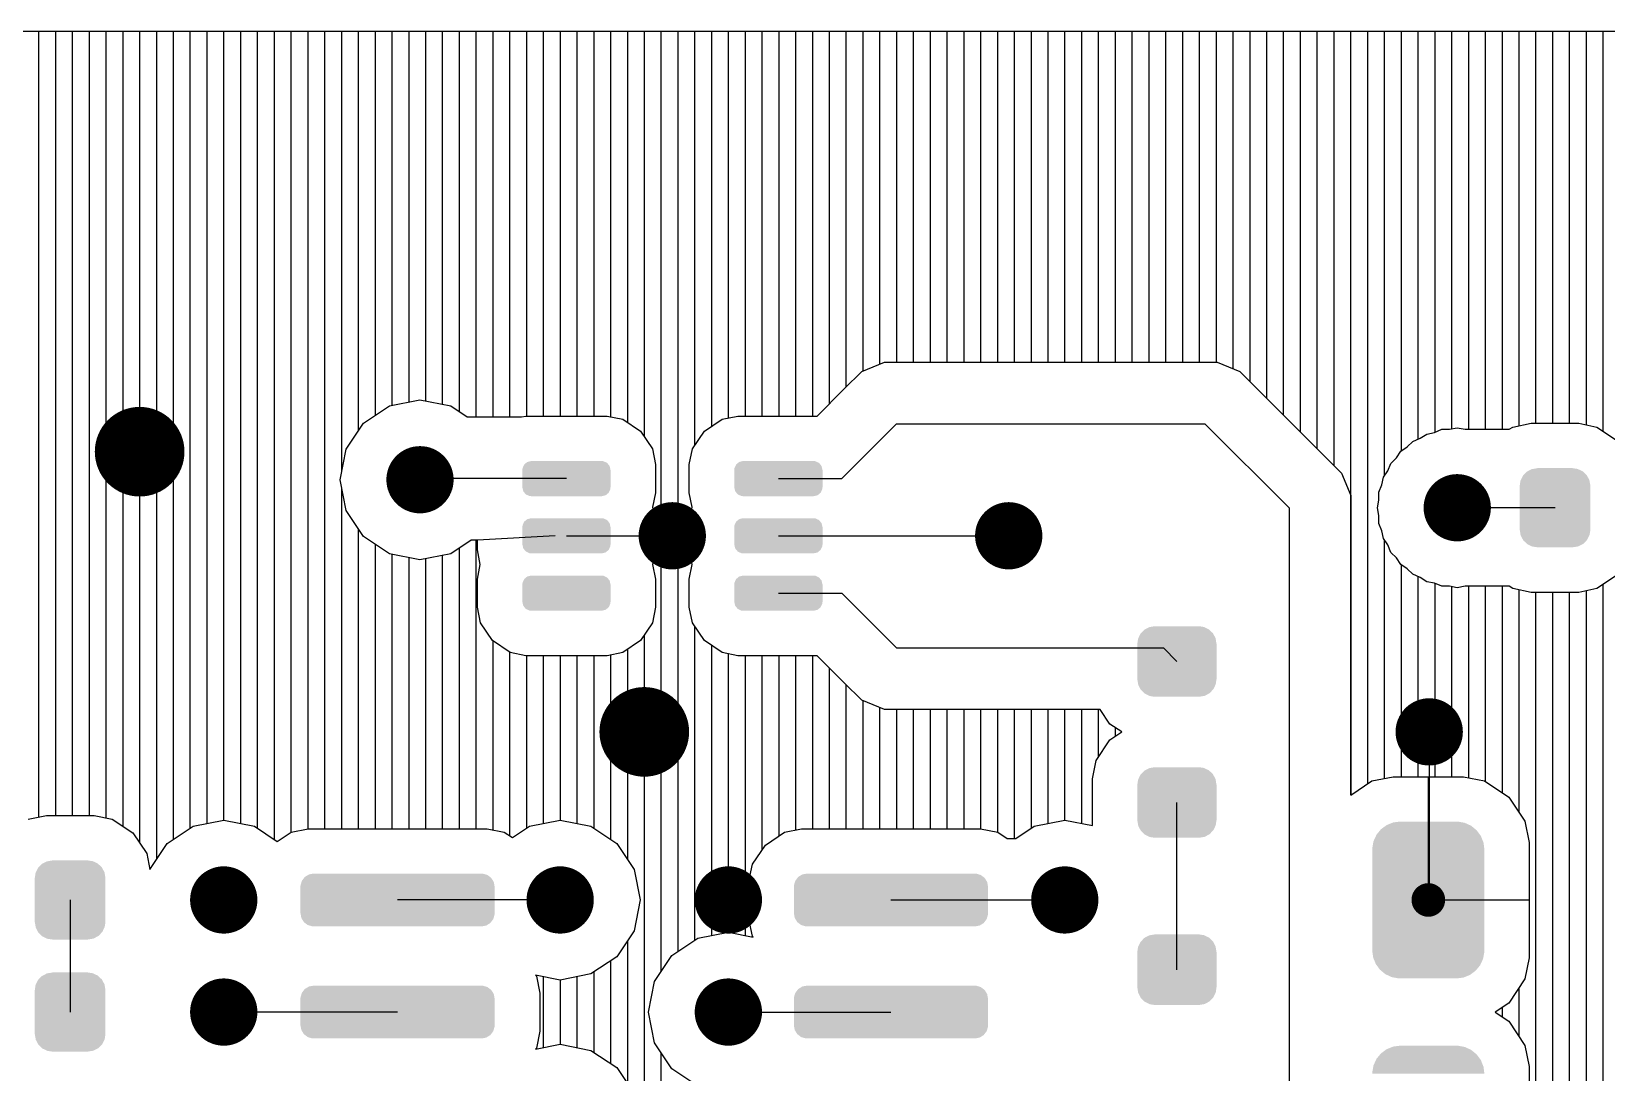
# Model space of a CAD drawing. Extents: x 295 to 953, y 10 to 290.
# Drawn here: x 649.19 to 678.62, y 204.07 to 223.54 of the extents above; entities that cross this region are included whole.
import ezdxf

# ---------------------------------------------------------------- set-up
doc = ezdxf.new("R2010")
doc.units = 0
doc.header["$LTSCALE"] = 5
doc.header["$MEASUREMENT"] = 0
doc.layers.get('0').update_dxf_attribs({"linetype": 'CONTINUOUS', "lineweight": 25})
doc.layers.add('DV-INT-A3_TOP', color=10, linetype='CONTINUOUS')

msp = doc.modelspace()

# ---------------------------------------------------------------- linework, layer by layer
for points, const_width in [([(650.792, 215.68, 1), (651.63, 215.68, 1)], 0.838), ([(656.136, 215.156, 1), (656.764, 215.156, 1)], 0.629), ([(675.519, 214.632, 1), (676.148, 214.632, 1)], 0.629), ([(660.85, 214.108, 1), (661.479, 214.108, 1)], 0.629), ([(667.137, 214.108, 1), (667.766, 214.108, 1)], 0.629), ([(660.222, 210.441, 1), (661.06, 210.441, 1)], 0.838), ([(674.995, 210.441, 1), (675.624, 210.441, 1)], 0.629), ([(652.468, 207.298, 1), (653.097, 207.298, 1)], 0.629), ([(658.755, 207.298, 1), (659.384, 207.298, 1)], 0.629), ([(661.898, 207.298, 1), (662.527, 207.298, 1)], 0.629), ([(668.185, 207.298, 1), (668.813, 207.298, 1)], 0.629), ([(675.136, 207.298, 1), (675.45, 207.298, 1)], 0.314), ([(652.468, 205.202, 1), (653.097, 205.202, 1)], 0.629), ([(661.898, 205.202, 1), (662.527, 205.202, 1)], 0.629)]:
    msp.add_lwpolyline(points, format="xyb", close=True, dxfattribs=dict(const_width=const_width))
for points in [[(658.398, 215.441), (658.433, 215.47), (659.97, 215.441), (659.947, 215.47)], [(658.433, 215.47), (658.455, 215.488), (659.947, 215.47), (659.909, 215.488)], [(658.455, 215.488), (658.511, 215.502), (659.909, 215.488), (659.88, 215.502)], [(658.511, 215.502), (658.527, 215.506), (659.88, 215.502), (659.847, 215.506)], [(662.358, 215.441), (662.393, 215.47), (663.931, 215.441), (663.908, 215.47)], [(662.393, 215.47), (662.415, 215.488), (663.908, 215.47), (663.869, 215.488)], [(662.415, 215.488), (662.471, 215.502), (663.869, 215.488), (663.841, 215.502)], [(662.471, 215.502), (662.487, 215.506), (663.841, 215.502), (663.807, 215.506)], [(658.361, 215.013), (658.361, 215.34), (660.012, 215.013), (660.012, 215.34)], [(658.363, 215.34), (658.367, 215.374), (660.01, 215.34), (660.002, 215.374)], [(658.367, 215.374), (658.384, 215.412), (660.002, 215.374), (659.994, 215.412)], [(658.384, 215.412), (658.398, 215.441), (659.994, 215.412), (659.97, 215.441)], [(662.322, 215.013), (662.322, 215.34), (663.973, 215.013), (663.973, 215.34)], [(662.324, 215.34), (662.327, 215.374), (663.971, 215.34), (663.963, 215.374)], [(662.327, 215.374), (662.345, 215.412), (663.963, 215.374), (663.954, 215.412)], [(662.345, 215.412), (662.358, 215.441), (663.954, 215.412), (663.931, 215.441)], [(677.02, 215.148), (677.06, 215.231), (678.303, 215.148), (678.259, 215.231)], [(677.06, 215.231), (677.069, 215.24), (678.259, 215.231), (678.254, 215.24)], [(677.069, 215.24), (677.133, 215.306), (678.254, 215.24), (678.186, 215.306)], [(677.133, 215.306), (677.146, 215.313), (678.186, 215.306), (678.178, 215.313)], [(677.146, 215.313), (677.226, 215.354), (678.178, 215.313), (678.091, 215.354)], [(677.226, 215.354), (677.248, 215.358), (678.091, 215.354), (678.084, 215.358)], [(677.248, 215.358), (677.33, 215.371), (678.084, 215.358), (677.992, 215.371)], [(677.33, 215.371), (677.33, 215.374), (677.992, 215.371), (677.992, 215.374)], [(658.371, 214.979), (658.363, 215.013), (660.007, 214.979), (660.01, 215.013)], [(658.38, 214.941), (658.371, 214.979), (659.989, 214.941), (660.007, 214.979)], [(658.403, 214.912), (658.38, 214.941), (659.976, 214.912), (659.989, 214.941)], [(658.426, 214.883), (658.403, 214.912), (659.941, 214.883), (659.976, 214.912)], [(658.464, 214.865), (658.426, 214.883), (659.919, 214.865), (659.941, 214.883)], [(658.493, 214.852), (658.464, 214.865), (659.863, 214.852), (659.919, 214.865)], [(662.331, 214.979), (662.324, 215.013), (663.967, 214.979), (663.971, 215.013)], [(662.34, 214.941), (662.331, 214.979), (663.95, 214.941), (663.967, 214.979)], [(662.363, 214.912), (662.34, 214.941), (663.936, 214.912), (663.95, 214.941)], [(662.387, 214.883), (662.363, 214.912), (663.901, 214.883), (663.936, 214.912)], [(662.425, 214.865), (662.387, 214.883), (663.879, 214.865), (663.901, 214.883)], [(662.453, 214.852), (662.425, 214.865), (663.823, 214.852), (663.879, 214.865)], [(677.001, 215.045), (677.014, 215.137), (678.321, 215.045), (678.305, 215.137)], [(677.001, 215.043), (677.001, 215.045), (678.321, 215.043), (678.321, 215.045)], [(677.001, 214.221), (677.001, 215.043), (678.321, 214.221), (678.321, 215.043)], [(677.014, 215.137), (677.02, 215.148), (678.305, 215.137), (678.303, 215.148)], [(658.527, 214.848), (658.493, 214.852), (659.847, 214.848), (659.863, 214.852)], [(662.487, 214.848), (662.453, 214.852), (663.807, 214.848), (663.823, 214.852)], [(658.361, 213.944), (658.361, 214.271), (660.012, 213.944), (660.012, 214.271)], [(658.363, 214.271), (658.367, 214.305), (660.01, 214.271), (660.002, 214.305)], [(658.367, 214.305), (658.384, 214.344), (660.002, 214.305), (659.994, 214.344)], [(658.384, 214.344), (658.398, 214.372), (659.994, 214.344), (659.97, 214.372)], [(658.398, 214.372), (658.433, 214.401), (659.97, 214.372), (659.947, 214.401)], [(658.433, 214.401), (658.455, 214.419), (659.947, 214.401), (659.909, 214.419)], [(658.455, 214.419), (658.511, 214.433), (659.909, 214.419), (659.88, 214.433)], [(658.511, 214.433), (658.527, 214.437), (659.88, 214.433), (659.847, 214.437)], [(662.322, 213.944), (662.322, 214.271), (663.973, 213.944), (663.973, 214.271)], [(662.324, 214.271), (662.327, 214.305), (663.971, 214.271), (663.963, 214.305)], [(662.327, 214.305), (662.345, 214.344), (663.963, 214.305), (663.954, 214.344)], [(662.345, 214.344), (662.358, 214.372), (663.954, 214.344), (663.931, 214.372)], [(662.358, 214.372), (662.393, 214.401), (663.931, 214.372), (663.908, 214.401)], [(662.393, 214.401), (662.415, 214.419), (663.908, 214.401), (663.869, 214.419)], [(662.415, 214.419), (662.471, 214.433), (663.869, 214.419), (663.841, 214.433)], [(662.471, 214.433), (662.487, 214.437), (663.841, 214.433), (663.807, 214.437)], [(677.001, 214.219), (677.001, 214.221), (678.321, 214.219), (678.321, 214.221)], [(677.016, 214.127), (677.001, 214.219), (678.307, 214.127), (678.321, 214.219)], [(677.018, 214.116), (677.016, 214.127), (678.301, 214.116), (678.307, 214.127)], [(677.062, 214.033), (677.018, 214.116), (678.261, 214.033), (678.301, 214.116)], [(677.067, 214.023), (677.062, 214.033), (678.252, 214.023), (678.261, 214.033)], [(677.136, 213.958), (677.067, 214.023), (678.188, 213.958), (678.252, 214.023)], [(658.371, 213.911), (658.363, 213.944), (660.007, 213.911), (660.01, 213.944)], [(658.38, 213.872), (658.371, 213.911), (659.989, 213.872), (660.007, 213.911)], [(658.403, 213.844), (658.38, 213.872), (659.976, 213.844), (659.989, 213.872)], [(658.426, 213.815), (658.403, 213.844), (659.941, 213.815), (659.976, 213.844)], [(658.464, 213.796), (658.426, 213.815), (659.919, 213.796), (659.941, 213.815)], [(658.493, 213.783), (658.464, 213.796), (659.863, 213.783), (659.919, 213.796)], [(658.527, 213.779), (658.493, 213.783), (659.847, 213.779), (659.863, 213.783)], [(662.331, 213.911), (662.324, 213.944), (663.967, 213.911), (663.971, 213.944)], [(662.34, 213.872), (662.331, 213.911), (663.95, 213.872), (663.967, 213.911)], [(662.363, 213.844), (662.34, 213.872), (663.936, 213.844), (663.95, 213.872)], [(662.387, 213.815), (662.363, 213.844), (663.901, 213.815), (663.936, 213.844)], [(662.425, 213.796), (662.387, 213.815), (663.879, 213.796), (663.901, 213.815)], [(662.453, 213.783), (662.425, 213.796), (663.823, 213.783), (663.879, 213.796)], [(662.487, 213.779), (662.453, 213.783), (663.807, 213.779), (663.823, 213.783)], [(677.143, 213.951), (677.136, 213.958), (678.175, 213.951), (678.188, 213.958)], [(677.23, 213.909), (677.143, 213.951), (678.095, 213.909), (678.175, 213.951)], [(677.237, 213.906), (677.23, 213.909), (678.074, 213.906), (678.095, 213.909)], [(677.33, 213.893), (677.237, 213.906), (677.992, 213.893), (678.074, 213.906)], [(677.33, 213.89), (677.33, 213.893), (677.992, 213.89), (677.992, 213.893)], [(658.361, 212.872), (658.361, 213.198), (660.012, 212.872), (660.012, 213.198)], [(658.363, 213.198), (658.367, 213.232), (660.01, 213.198), (660.002, 213.232)], [(658.367, 213.232), (658.384, 213.271), (660.002, 213.232), (659.994, 213.271)], [(658.384, 213.271), (658.398, 213.299), (659.994, 213.271), (659.97, 213.299)], [(658.398, 213.299), (658.433, 213.328), (659.97, 213.299), (659.947, 213.328)], [(658.433, 213.328), (658.455, 213.347), (659.947, 213.328), (659.909, 213.347)], [(658.455, 213.347), (658.511, 213.36), (659.909, 213.347), (659.88, 213.36)], [(658.511, 213.36), (658.527, 213.364), (659.88, 213.36), (659.847, 213.364)], [(662.322, 212.872), (662.322, 213.198), (663.973, 212.872), (663.973, 213.198)], [(662.324, 213.198), (662.327, 213.232), (663.971, 213.198), (663.963, 213.232)], [(662.327, 213.232), (662.345, 213.271), (663.963, 213.232), (663.954, 213.271)], [(662.345, 213.271), (662.358, 213.299), (663.954, 213.271), (663.931, 213.299)], [(662.358, 213.299), (662.393, 213.328), (663.931, 213.299), (663.908, 213.328)], [(662.393, 213.328), (662.415, 213.347), (663.908, 213.328), (663.869, 213.347)], [(662.415, 213.347), (662.471, 213.36), (663.869, 213.347), (663.841, 213.36)], [(662.471, 213.36), (662.487, 213.364), (663.841, 213.36), (663.807, 213.364)], [(658.371, 212.838), (658.363, 212.872), (660.007, 212.838), (660.01, 212.872)], [(658.38, 212.799), (658.371, 212.838), (659.989, 212.799), (660.007, 212.838)], [(658.403, 212.771), (658.38, 212.799), (659.976, 212.771), (659.989, 212.799)], [(662.331, 212.838), (662.324, 212.872), (663.967, 212.838), (663.971, 212.872)], [(662.34, 212.799), (662.331, 212.838), (663.95, 212.799), (663.967, 212.838)], [(662.363, 212.771), (662.34, 212.799), (663.936, 212.771), (663.95, 212.799)], [(658.426, 212.742), (658.403, 212.771), (659.941, 212.742), (659.976, 212.771)], [(658.464, 212.724), (658.426, 212.742), (659.919, 212.724), (659.941, 212.742)], [(658.493, 212.71), (658.464, 212.724), (659.863, 212.71), (659.919, 212.724)], [(658.527, 212.706), (658.493, 212.71), (659.847, 212.706), (659.863, 212.71)], [(662.387, 212.742), (662.363, 212.771), (663.901, 212.742), (663.936, 212.771)], [(662.425, 212.724), (662.387, 212.742), (663.879, 212.724), (663.901, 212.742)], [(662.453, 212.71), (662.425, 212.724), (663.823, 212.71), (663.879, 212.724)], [(662.487, 212.706), (662.453, 212.71), (663.807, 212.706), (663.823, 212.71)], [(669.873, 212.191), (669.913, 212.275), (671.318, 212.191), (671.274, 212.275)], [(669.913, 212.275), (669.922, 212.284), (671.274, 212.275), (671.269, 212.284)], [(669.922, 212.284), (669.986, 212.351), (671.269, 212.284), (671.201, 212.351)], [(669.986, 212.351), (669.998, 212.357), (671.201, 212.351), (671.194, 212.357)], [(669.998, 212.357), (670.079, 212.4), (671.194, 212.357), (671.107, 212.4)], [(670.079, 212.4), (670.098, 212.403), (671.107, 212.4), (671.1, 212.403)], [(670.098, 212.403), (670.182, 212.417), (671.1, 212.403), (671.007, 212.417)], [(669.853, 211.426), (669.853, 212.088), (671.336, 211.426), (671.336, 212.088)], [(669.855, 212.088), (669.868, 212.181), (671.334, 212.088), (671.319, 212.181)], [(669.868, 212.181), (669.873, 212.191), (671.319, 212.181), (671.318, 212.191)], [(669.87, 211.333), (669.855, 211.426), (671.321, 211.333), (671.334, 211.426)], [(669.872, 211.322), (669.87, 211.333), (671.316, 211.322), (671.321, 211.333)], [(669.915, 211.238), (669.872, 211.322), (671.276, 211.238), (671.316, 211.322)], [(669.92, 211.229), (669.915, 211.238), (671.267, 211.229), (671.276, 211.238)], [(669.988, 211.163), (669.92, 211.229), (671.203, 211.163), (671.267, 211.229)], [(669.995, 211.156), (669.988, 211.163), (671.191, 211.156), (671.203, 211.163)], [(670.082, 211.114), (669.995, 211.156), (671.111, 211.114), (671.191, 211.156)], [(670.089, 211.111), (670.082, 211.114), (671.091, 211.111), (671.111, 211.114)], [(670.182, 211.097), (670.089, 211.111), (671.007, 211.097), (671.091, 211.111)], [(669.873, 209.555), (669.913, 209.639), (671.318, 209.555), (671.274, 209.639)], [(669.913, 209.639), (669.922, 209.648), (671.274, 209.639), (671.269, 209.648)], [(669.922, 209.648), (669.986, 209.715), (671.269, 209.648), (671.201, 209.715)], [(669.986, 209.715), (669.998, 209.721), (671.201, 209.715), (671.194, 209.721)], [(669.998, 209.721), (670.079, 209.763), (671.194, 209.721), (671.107, 209.763)], [(670.079, 209.763), (670.098, 209.767), (671.107, 209.763), (671.1, 209.767)], [(670.098, 209.767), (670.182, 209.781), (671.1, 209.767), (671.007, 209.781)], [(669.853, 208.79), (669.853, 209.452), (671.336, 208.79), (671.336, 209.452)], [(669.855, 209.452), (669.868, 209.545), (671.334, 209.452), (671.319, 209.545)], [(669.868, 209.545), (669.873, 209.555), (671.319, 209.545), (671.318, 209.555)], [(669.87, 208.697), (669.855, 208.79), (671.321, 208.697), (671.334, 208.79)], [(669.872, 208.686), (669.87, 208.697), (671.316, 208.686), (671.321, 208.697)], [(669.915, 208.602), (669.872, 208.686), (671.276, 208.602), (671.316, 208.686)], [(674.408, 208.62), (674.496, 208.685), (676.173, 208.62), (676.094, 208.685)], [(674.496, 208.685), (674.515, 208.699), (676.094, 208.685), (676.064, 208.699)], [(674.515, 208.699), (674.619, 208.74), (676.064, 208.699), (675.974, 208.74)], [(674.619, 208.74), (674.638, 208.748), (675.974, 208.74), (675.932, 208.748)], [(674.638, 208.748), (674.763, 208.764), (675.932, 208.748), (675.844, 208.764)], [(674.763, 208.764), (674.769, 208.764), (675.844, 208.764), (675.817, 208.764)], [(669.92, 208.593), (669.915, 208.602), (671.267, 208.593), (671.276, 208.602)], [(669.988, 208.527), (669.92, 208.593), (671.203, 208.527), (671.267, 208.593)], [(669.995, 208.52), (669.988, 208.527), (671.191, 208.52), (671.203, 208.527)], [(670.082, 208.478), (669.995, 208.52), (671.111, 208.478), (671.191, 208.52)], [(670.089, 208.475), (670.082, 208.478), (671.091, 208.475), (671.111, 208.478)], [(670.182, 208.461), (670.089, 208.475), (671.007, 208.461), (671.091, 208.475)], [(674.264, 208.372), (674.269, 208.398), (676.324, 208.372), (676.313, 208.398)], [(674.269, 208.398), (674.314, 208.495), (676.313, 208.398), (676.275, 208.495)], [(674.314, 208.495), (674.324, 208.518), (676.275, 208.495), (676.258, 208.518)], [(674.324, 208.518), (674.392, 208.601), (676.258, 208.518), (676.196, 208.601)], [(674.392, 208.601), (674.408, 208.62), (676.196, 208.601), (676.173, 208.62)], [(674.245, 208.241), (674.246, 208.268), (676.34, 208.241), (676.337, 208.268)], [(674.245, 206.355), (674.245, 208.241), (676.34, 206.355), (676.34, 208.241)], [(674.246, 208.268), (674.264, 208.372), (676.337, 208.268), (676.324, 208.372)], [(649.252, 207.71), (649.266, 207.802), (650.572, 207.71), (650.556, 207.802)], [(649.266, 207.802), (649.271, 207.814), (650.556, 207.802), (650.555, 207.814)], [(649.271, 207.814), (649.312, 207.897), (650.555, 207.814), (650.51, 207.897)], [(649.312, 207.897), (649.321, 207.906), (650.51, 207.897), (650.505, 207.906)], [(649.321, 207.906), (649.385, 207.972), (650.505, 207.906), (650.437, 207.972)], [(649.385, 207.972), (649.398, 207.978), (650.437, 207.972), (650.43, 207.978)], [(649.398, 207.978), (649.478, 208.02), (650.43, 207.978), (650.343, 208.02)], [(649.478, 208.02), (649.499, 208.023), (650.343, 208.02), (650.335, 208.023)], [(649.499, 208.023), (649.581, 208.037), (650.335, 208.023), (650.243, 208.037)], [(649.581, 208.037), (649.581, 208.039), (650.243, 208.037), (650.243, 208.039)], [(649.252, 207.708), (649.252, 207.71), (650.572, 207.708), (650.572, 207.71)], [(649.252, 206.887), (649.252, 207.708), (650.572, 206.887), (650.572, 207.708)], [(654.216, 207.545), (654.217, 207.568), (657.846, 207.545), (657.841, 207.568)], [(654.216, 207.05), (654.216, 207.545), (657.846, 207.05), (657.846, 207.545)], [(654.217, 207.568), (654.236, 207.634), (657.841, 207.568), (657.829, 207.634)], [(654.236, 207.634), (654.242, 207.656), (657.829, 207.634), (657.816, 207.656)], [(654.242, 207.656), (654.284, 207.711), (657.816, 207.656), (657.781, 207.711)], [(654.284, 207.711), (654.297, 207.728), (657.781, 207.711), (657.759, 207.728)], [(654.297, 207.728), (654.359, 207.766), (657.759, 207.728), (657.709, 207.766)], [(654.359, 207.766), (654.374, 207.775), (657.709, 207.766), (657.676, 207.775)], [(654.374, 207.775), (654.457, 207.791), (657.676, 207.775), (657.622, 207.791)], [(654.457, 207.791), (654.463, 207.792), (657.622, 207.791), (657.598, 207.792)], [(663.436, 207.545), (663.437, 207.568), (667.066, 207.545), (667.061, 207.568)], [(663.436, 207.05), (663.436, 207.545), (667.066, 207.05), (667.066, 207.545)], [(663.437, 207.568), (663.456, 207.634), (667.061, 207.568), (667.049, 207.634)], [(663.456, 207.634), (663.463, 207.656), (667.049, 207.634), (667.036, 207.656)], [(663.463, 207.656), (663.505, 207.711), (667.036, 207.656), (667.001, 207.711)], [(663.505, 207.711), (663.517, 207.728), (667.001, 207.711), (666.979, 207.728)], [(663.517, 207.728), (663.579, 207.766), (666.979, 207.728), (666.929, 207.766)], [(663.579, 207.766), (663.594, 207.775), (666.929, 207.766), (666.896, 207.775)], [(663.594, 207.775), (663.678, 207.791), (666.896, 207.775), (666.842, 207.791)], [(663.678, 207.791), (663.684, 207.792), (666.842, 207.791), (666.818, 207.792)], [(654.221, 207.027), (654.216, 207.05), (657.844, 207.027), (657.846, 207.05)], [(654.233, 206.961), (654.221, 207.027), (657.826, 206.961), (657.844, 207.027)], [(654.246, 206.94), (654.233, 206.961), (657.819, 206.94), (657.826, 206.961)], [(654.28, 206.884), (654.246, 206.94), (657.777, 206.884), (657.819, 206.94)], [(663.441, 207.027), (663.436, 207.05), (667.065, 207.027), (667.066, 207.05)], [(663.453, 206.961), (663.441, 207.027), (667.046, 206.961), (667.065, 207.027)], [(663.466, 206.94), (663.453, 206.961), (667.04, 206.94), (667.046, 206.961)], [(663.501, 206.884), (663.466, 206.94), (666.997, 206.884), (667.04, 206.94)], [(649.252, 206.885), (649.252, 206.887), (650.572, 206.885), (650.572, 206.887)], [(649.268, 206.793), (649.252, 206.885), (650.558, 206.793), (650.572, 206.885)], [(649.269, 206.782), (649.268, 206.793), (650.553, 206.782), (650.558, 206.793)], [(649.313, 206.698), (649.269, 206.782), (650.512, 206.698), (650.553, 206.782)], [(649.318, 206.689), (649.313, 206.698), (650.503, 206.689), (650.512, 206.698)], [(649.387, 206.623), (649.318, 206.689), (650.439, 206.623), (650.503, 206.689)], [(649.394, 206.617), (649.387, 206.623), (650.426, 206.617), (650.439, 206.623)], [(649.481, 206.575), (649.394, 206.617), (650.346, 206.575), (650.426, 206.617)], [(654.302, 206.867), (654.28, 206.884), (657.765, 206.867), (657.777, 206.884)], [(654.353, 206.829), (654.302, 206.867), (657.703, 206.829), (657.765, 206.867)], [(654.386, 206.82), (654.353, 206.829), (657.687, 206.82), (657.703, 206.829)], [(654.44, 206.804), (654.386, 206.82), (657.604, 206.804), (657.687, 206.82)], [(654.463, 206.803), (654.44, 206.804), (657.598, 206.803), (657.604, 206.804)], [(663.523, 206.867), (663.501, 206.884), (666.985, 206.867), (666.997, 206.884)], [(663.573, 206.829), (663.523, 206.867), (666.923, 206.829), (666.985, 206.867)], [(663.606, 206.82), (663.573, 206.829), (666.908, 206.82), (666.923, 206.829)], [(663.66, 206.804), (663.606, 206.82), (666.825, 206.804), (666.908, 206.82)], [(663.684, 206.803), (663.66, 206.804), (666.818, 206.803), (666.825, 206.804)], [(669.998, 206.595), (670.079, 206.637), (671.194, 206.595), (671.107, 206.637)], [(670.079, 206.637), (670.098, 206.64), (671.107, 206.637), (671.1, 206.64)], [(670.098, 206.64), (670.182, 206.654), (671.1, 206.64), (671.007, 206.654)], [(649.489, 206.572), (649.481, 206.575), (650.325, 206.572), (650.346, 206.575)], [(649.581, 206.559), (649.489, 206.572), (650.243, 206.559), (650.325, 206.572)], [(649.581, 206.556), (649.581, 206.559), (650.243, 206.556), (650.243, 206.559)], [(669.853, 205.663), (669.853, 206.325), (671.336, 205.663), (671.336, 206.325)], [(669.855, 206.325), (669.868, 206.418), (671.334, 206.325), (671.319, 206.418)], [(669.868, 206.418), (669.873, 206.429), (671.319, 206.418), (671.318, 206.429)], [(669.873, 206.429), (669.913, 206.513), (671.318, 206.429), (671.274, 206.513)], [(669.913, 206.513), (669.922, 206.522), (671.274, 206.513), (671.269, 206.522)], [(669.922, 206.522), (669.986, 206.588), (671.269, 206.522), (671.201, 206.588)], [(669.986, 206.588), (669.998, 206.595), (671.201, 206.588), (671.194, 206.595)], [(674.248, 206.327), (674.245, 206.355), (676.34, 206.327), (676.34, 206.355)], [(674.262, 206.223), (674.248, 206.327), (676.321, 206.223), (676.34, 206.327)], [(674.272, 206.197), (674.262, 206.223), (676.316, 206.197), (676.321, 206.223)], [(674.311, 206.101), (674.272, 206.197), (676.272, 206.101), (676.316, 206.197)], [(674.328, 206.077), (674.311, 206.101), (676.261, 206.077), (676.272, 206.101)], [(674.389, 205.994), (674.328, 206.077), (676.193, 205.994), (676.261, 206.077)], [(649.271, 205.718), (649.312, 205.801), (650.555, 205.718), (650.51, 205.801)], [(649.312, 205.801), (649.321, 205.811), (650.51, 205.801), (650.505, 205.811)], [(649.321, 205.811), (649.385, 205.876), (650.505, 205.811), (650.437, 205.876)], [(649.385, 205.876), (649.398, 205.883), (650.437, 205.876), (650.43, 205.883)], [(649.398, 205.883), (649.478, 205.924), (650.43, 205.883), (650.343, 205.924)], [(649.478, 205.924), (649.499, 205.928), (650.343, 205.924), (650.335, 205.928)], [(649.499, 205.928), (649.581, 205.941), (650.335, 205.928), (650.243, 205.941)], [(649.581, 205.941), (649.581, 205.944), (650.243, 205.941), (650.243, 205.944)], [(674.412, 205.975), (674.389, 205.994), (676.177, 205.975), (676.193, 205.994)], [(674.491, 205.91), (674.412, 205.975), (676.089, 205.91), (676.177, 205.975)], [(674.521, 205.896), (674.491, 205.91), (676.071, 205.896), (676.089, 205.91)], [(674.611, 205.855), (674.521, 205.896), (675.967, 205.855), (676.071, 205.896)], [(674.653, 205.847), (674.611, 205.855), (675.948, 205.847), (675.967, 205.855)], [(674.742, 205.831), (674.653, 205.847), (675.822, 205.831), (675.948, 205.847)], [(674.769, 205.831), (674.742, 205.831), (675.817, 205.831), (675.822, 205.831)], [(649.252, 205.615), (649.266, 205.707), (650.572, 205.615), (650.556, 205.707)], [(649.252, 205.613), (649.252, 205.615), (650.572, 205.613), (650.572, 205.615)], [(649.252, 204.791), (649.252, 205.613), (650.572, 204.791), (650.572, 205.613)], [(649.266, 205.707), (649.271, 205.718), (650.556, 205.707), (650.555, 205.718)], [(654.216, 205.449), (654.217, 205.473), (657.846, 205.449), (657.841, 205.473)], [(654.216, 204.955), (654.216, 205.449), (657.846, 204.955), (657.846, 205.449)], [(654.217, 205.473), (654.236, 205.538), (657.841, 205.473), (657.829, 205.538)], [(654.236, 205.538), (654.242, 205.56), (657.829, 205.538), (657.816, 205.56)], [(654.242, 205.56), (654.284, 205.616), (657.816, 205.56), (657.781, 205.616)], [(654.284, 205.616), (654.297, 205.632), (657.781, 205.616), (657.759, 205.632)], [(654.297, 205.632), (654.359, 205.67), (657.759, 205.632), (657.709, 205.67)], [(654.359, 205.67), (654.374, 205.68), (657.709, 205.67), (657.676, 205.68)], [(654.374, 205.68), (654.457, 205.695), (657.676, 205.68), (657.622, 205.695)], [(654.457, 205.695), (654.463, 205.697), (657.622, 205.695), (657.598, 205.697)], [(663.436, 205.449), (663.437, 205.473), (667.066, 205.449), (667.061, 205.473)], [(663.436, 204.955), (663.436, 205.449), (667.066, 204.955), (667.066, 205.449)], [(663.437, 205.473), (663.456, 205.538), (667.061, 205.473), (667.049, 205.538)], [(663.456, 205.538), (663.463, 205.56), (667.049, 205.538), (667.036, 205.56)], [(663.463, 205.56), (663.505, 205.616), (667.036, 205.56), (667.001, 205.616)], [(663.505, 205.616), (663.517, 205.632), (667.001, 205.616), (666.979, 205.632)], [(663.517, 205.632), (663.579, 205.67), (666.979, 205.632), (666.929, 205.67)], [(663.579, 205.67), (663.594, 205.68), (666.929, 205.67), (666.896, 205.68)], [(663.594, 205.68), (663.678, 205.695), (666.896, 205.68), (666.842, 205.695)], [(663.678, 205.695), (663.684, 205.697), (666.842, 205.695), (666.818, 205.697)], [(669.87, 205.57), (669.855, 205.663), (671.321, 205.57), (671.334, 205.663)], [(669.872, 205.56), (669.87, 205.57), (671.316, 205.56), (671.321, 205.57)], [(669.915, 205.476), (669.872, 205.56), (671.276, 205.476), (671.316, 205.56)], [(669.92, 205.467), (669.915, 205.476), (671.267, 205.467), (671.276, 205.476)], [(669.988, 205.4), (669.92, 205.467), (671.203, 205.4), (671.267, 205.467)], [(669.995, 205.394), (669.988, 205.4), (671.191, 205.394), (671.203, 205.4)], [(670.082, 205.351), (669.995, 205.394), (671.111, 205.351), (671.191, 205.394)], [(670.089, 205.348), (670.082, 205.351), (671.091, 205.348), (671.111, 205.351)], [(670.182, 205.334), (670.089, 205.348), (671.007, 205.334), (671.091, 205.348)], [(654.221, 204.931), (654.216, 204.955), (657.844, 204.931), (657.846, 204.955)], [(654.233, 204.866), (654.221, 204.931), (657.826, 204.866), (657.844, 204.931)], [(654.246, 204.844), (654.233, 204.866), (657.819, 204.844), (657.826, 204.866)], [(663.441, 204.931), (663.436, 204.955), (667.065, 204.931), (667.066, 204.955)], [(663.453, 204.866), (663.441, 204.931), (667.046, 204.866), (667.065, 204.931)], [(663.466, 204.844), (663.453, 204.866), (667.04, 204.844), (667.046, 204.866)], [(649.252, 204.789), (649.252, 204.791), (650.572, 204.789), (650.572, 204.791)], [(649.268, 204.697), (649.252, 204.789), (650.558, 204.697), (650.572, 204.789)], [(649.269, 204.686), (649.268, 204.697), (650.553, 204.686), (650.558, 204.697)], [(649.313, 204.603), (649.269, 204.686), (650.512, 204.603), (650.553, 204.686)], [(649.318, 204.594), (649.313, 204.603), (650.503, 204.594), (650.512, 204.603)], [(649.387, 204.528), (649.318, 204.594), (650.439, 204.528), (650.503, 204.594)], [(654.28, 204.789), (654.246, 204.844), (657.777, 204.789), (657.819, 204.844)], [(654.302, 204.772), (654.28, 204.789), (657.765, 204.772), (657.777, 204.789)], [(654.353, 204.734), (654.302, 204.772), (657.703, 204.734), (657.765, 204.772)], [(654.386, 204.724), (654.353, 204.734), (657.687, 204.724), (657.703, 204.734)], [(654.44, 204.709), (654.386, 204.724), (657.604, 204.709), (657.687, 204.724)], [(654.463, 204.708), (654.44, 204.709), (657.598, 204.708), (657.604, 204.709)], [(663.501, 204.789), (663.466, 204.844), (666.997, 204.789), (667.04, 204.844)], [(663.523, 204.772), (663.501, 204.789), (666.985, 204.772), (666.997, 204.789)], [(663.573, 204.734), (663.523, 204.772), (666.923, 204.734), (666.985, 204.772)], [(663.606, 204.724), (663.573, 204.734), (666.908, 204.724), (666.923, 204.734)], [(663.66, 204.709), (663.606, 204.724), (666.825, 204.709), (666.908, 204.724)], [(663.684, 204.708), (663.66, 204.709), (666.818, 204.708), (666.825, 204.709)], [(674.619, 204.549), (674.638, 204.557), (675.974, 204.549), (675.932, 204.557)], [(674.638, 204.557), (674.763, 204.573), (675.932, 204.557), (675.844, 204.573)], [(674.763, 204.573), (674.769, 204.573), (675.844, 204.573), (675.817, 204.573)], [(649.394, 204.521), (649.387, 204.528), (650.426, 204.521), (650.439, 204.528)], [(649.481, 204.48), (649.394, 204.521), (650.346, 204.48), (650.426, 204.521)], [(649.489, 204.476), (649.481, 204.48), (650.325, 204.476), (650.346, 204.48)], [(649.581, 204.463), (649.489, 204.476), (650.243, 204.463), (650.325, 204.476)], [(649.581, 204.46), (649.581, 204.463), (650.243, 204.46), (650.243, 204.463)], [(674.269, 204.207), (674.314, 204.304), (676.313, 204.207), (676.275, 204.304)], [(674.314, 204.304), (674.324, 204.327), (676.275, 204.304), (676.258, 204.327)], [(674.324, 204.327), (674.392, 204.41), (676.258, 204.327), (676.196, 204.41)], [(674.392, 204.41), (674.408, 204.429), (676.196, 204.41), (676.173, 204.429)], [(674.408, 204.429), (674.496, 204.494), (676.173, 204.429), (676.094, 204.494)], [(674.496, 204.494), (674.515, 204.508), (676.094, 204.494), (676.064, 204.508)], [(674.515, 204.508), (674.619, 204.549), (676.064, 204.508), (675.974, 204.549)], [(674.245, 204.05), (674.246, 204.077), (676.34, 204.05), (676.337, 204.077)], [(674.246, 204.077), (674.264, 204.181), (676.337, 204.077), (676.324, 204.181)], [(674.264, 204.181), (674.269, 204.207), (676.324, 204.181), (676.313, 204.207)]]:
    msp.add_solid(points)
at = {"layer": 'DV-INT-A3_TOP', "color": 7}
for p, q in [((664.832, 223.538), (635.189, 223.534)), ((649.329, 208.848), (649.329, 223.534)), ((649.644, 208.878), (649.644, 223.534)), ((649.958, 208.878), (649.958, 223.534)), ((650.272, 208.878), (650.272, 223.534)), ((650.587, 208.831), (650.587, 223.534)), ((650.901, 208.676), (650.901, 223.534)), ((651.215, 208.358), (651.215, 223.534)), ((651.53, 208.056), (651.53, 223.534)), ((651.844, 208.429), (651.844, 223.534)), ((652.158, 208.639), (652.158, 223.534)), ((652.473, 208.727), (652.473, 223.534)), ((652.787, 208.79), (652.787, 223.534)), ((653.101, 208.727), (653.101, 223.534)), ((653.416, 208.639), (653.416, 223.534)), ((653.73, 208.429), (653.73, 223.534)), ((654.044, 208.567), (654.044, 223.534)), ((654.359, 208.63), (654.359, 223.534)), ((654.673, 208.63), (654.673, 223.534)), ((654.987, 215.298), (654.987, 223.534)), ((655.302, 216.069), (655.302, 223.534)), ((655.616, 216.359), (655.616, 223.534)), ((655.93, 216.543), (655.93, 223.534)), ((656.245, 216.606), (656.245, 223.534)), ((656.559, 216.627), (656.559, 223.534)), ((656.873, 216.564), (656.873, 223.534)), ((657.188, 216.43), (657.188, 223.534)), ((657.502, 216.329), (657.502, 223.534)), ((657.816, 216.329), (657.816, 223.534)), ((658.131, 216.329), (658.131, 223.534)), ((658.445, 216.346), (658.445, 223.534)), ((658.759, 216.346), (658.759, 223.534)), ((659.074, 216.346), (659.074, 223.534)), ((659.388, 216.346), (659.388, 223.534)), ((659.702, 216.346), (659.702, 223.534)), ((660.016, 216.333), (660.016, 223.534)), ((660.331, 216.229), (660.331, 223.534)), ((660.645, 215.956), (660.645, 223.534)), ((660.959, 205.961), (660.959, 223.534)), ((661.274, 206.334), (661.274, 223.534)), ((661.588, 215.801), (661.588, 223.534)), ((661.902, 216.157), (661.902, 223.534)), ((662.217, 216.312), (662.217, 223.534)), ((662.531, 216.346), (662.531, 223.534)), ((662.845, 216.346), (662.845, 223.534)), ((663.16, 216.346), (663.16, 223.534)), ((663.474, 216.346), (663.474, 223.534)), ((663.788, 216.346), (663.788, 223.534)), ((664.103, 216.572), (664.103, 223.534)), ((664.417, 216.887), (664.417, 223.534)), ((664.731, 217.188), (664.731, 223.534)), ((683.168, 223.538), (664.832, 223.538)), ((665.046, 217.318), (665.046, 223.538)), ((665.36, 217.356), (665.36, 223.538)), ((665.674, 217.356), (665.674, 223.538)), ((665.989, 217.356), (665.989, 223.538)), ((666.303, 217.356), (666.303, 223.538)), ((666.617, 217.356), (666.617, 223.538)), ((666.932, 217.356), (666.932, 223.538)), ((667.246, 217.356), (667.246, 223.538)), ((667.56, 217.356), (667.56, 223.538)), ((667.875, 217.356), (667.875, 223.538)), ((668.189, 217.356), (668.189, 223.538)), ((668.503, 217.356), (668.503, 223.538)), ((668.818, 217.356), (668.818, 223.538)), ((669.132, 217.356), (669.132, 223.538)), ((669.446, 217.356), (669.446, 223.538)), ((669.761, 217.356), (669.761, 223.538)), ((670.075, 217.356), (670.075, 223.538)), ((670.389, 217.356), (670.389, 223.538)), ((670.704, 217.356), (670.704, 223.538)), ((671.018, 217.356), (671.018, 223.538)), ((671.332, 217.356), (671.332, 223.538)), ((671.647, 217.23), (671.647, 223.538)), ((671.961, 216.991), (671.961, 223.538)), ((672.275, 216.677), (672.275, 223.538)), ((672.589, 216.363), (672.589, 223.538)), ((672.904, 216.048), (672.904, 223.538)), ((673.218, 215.734), (673.218, 223.538)), ((673.532, 215.42), (673.532, 223.538)), ((673.847, 209.259), (673.847, 223.538)), ((674.161, 209.469), (674.161, 223.538)), ((674.475, 215.231), (674.475, 223.538)), ((674.79, 215.692), (674.79, 223.538)), ((675.104, 215.914), (675.104, 223.538)), ((675.418, 216.044), (675.418, 223.538)), ((675.733, 216.103), (675.733, 223.538)), ((676.047, 216.099), (676.047, 223.538)), ((676.361, 216.099), (676.361, 223.538)), ((676.676, 216.099), (676.676, 223.538)), ((676.99, 216.166), (676.99, 223.538)), ((677.304, 216.212), (677.304, 223.538)), ((677.619, 216.212), (677.619, 223.538)), ((677.933, 216.212), (677.933, 223.538)), ((678.247, 216.182), (678.247, 223.538)), ((678.562, 216.065), (678.562, 223.538)), ((664.706, 217.18), (665.13, 217.356)), ((665.13, 217.356), (670.892, 217.356)), ((670.892, 217.356), (671.349, 217.356)), ((671.349, 217.356), (671.772, 217.18)), ((664.379, 216.853), (664.706, 217.18)), ((671.772, 217.18), (673.671, 215.281)), ((655.88, 216.535), (656.45, 216.648)), ((656.45, 216.648), (657.024, 216.535)), ((663.872, 216.346), (664.379, 216.853)), ((655.394, 216.212), (655.88, 216.535)), ((657.024, 216.535), (657.33, 216.329)), ((657.33, 216.329), (658.348, 216.329)), ((658.348, 216.329), (658.428, 216.346)), ((658.428, 216.346), (659.945, 216.346)), ((659.945, 216.346), (660.239, 216.287)), ((662.095, 216.287), (662.389, 216.346)), ((662.389, 216.346), (663.872, 216.346)), ((655.071, 215.726), (655.394, 216.212)), ((660.239, 216.287), (660.57, 216.065)), ((660.57, 216.065), (660.792, 215.734)), ((661.542, 215.734), (661.764, 216.065)), ((661.764, 216.065), (662.095, 216.287)), ((664.333, 215.177), (665.356, 216.203)), ((665.356, 216.203), (671.118, 216.203)), ((671.118, 216.203), (672.69, 214.632)), ((675.263, 216.011), (675.406, 216.04)), ((675.406, 216.04), (675.544, 216.099)), ((675.544, 216.099), (675.691, 216.099)), ((675.691, 216.099), (675.833, 216.124)), ((675.833, 216.124), (675.98, 216.099)), ((675.98, 216.099), (676.806, 216.099)), ((676.806, 216.099), (676.873, 216.141)), ((676.873, 216.141), (677.212, 216.212)), ((677.212, 216.212), (678.105, 216.212)), ((678.105, 216.212), (678.444, 216.141)), ((678.444, 216.141), (678.83, 215.885)), ((674.777, 215.688), (674.899, 215.768)), ((674.899, 215.768), (675.004, 215.872)), ((675.004, 215.872), (675.142, 215.931)), ((675.142, 215.931), (675.263, 216.011)), ((654.958, 215.156), (655.071, 215.726)), ((660.792, 215.734), (660.85, 215.441)), ((661.483, 215.441), (661.542, 215.734)), ((674.534, 215.323), (674.593, 215.462)), ((674.593, 215.462), (674.698, 215.566)), ((674.698, 215.566), (674.777, 215.688)), ((655.071, 214.582), (654.958, 215.156)), ((656.475, 215.177), (656.45, 215.156)), ((659.187, 215.177), (656.475, 215.177)), ((660.85, 215.441), (660.85, 214.913)), ((661.483, 214.913), (661.483, 215.441)), ((663.147, 215.177), (664.333, 215.177)), ((673.671, 215.281), (673.843, 214.858)), ((674.425, 215.059), (674.454, 215.202)), ((674.454, 215.202), (674.534, 215.323)), ((654.987, 208.63), (654.987, 215.009)), ((660.85, 214.913), (660.796, 214.64)), ((661.538, 214.64), (661.483, 214.913)), ((673.843, 214.858), (673.843, 209.259)), ((674.366, 214.921), (674.425, 215.059)), ((674.366, 214.774), (674.366, 214.921)), ((655.394, 214.095), (655.071, 214.582)), ((660.796, 214.64), (660.85, 214.368)), ((661.483, 214.368), (661.538, 214.64)), ((672.69, 214.632), (672.69, 199.439)), ((674.341, 214.632), (674.366, 214.774)), ((674.366, 214.485), (674.341, 214.632)), ((677.661, 214.632), (675.833, 214.632)), ((660.85, 214.368), (660.85, 213.844)), ((661.483, 213.844), (661.483, 214.368)), ((674.366, 214.338), (674.366, 214.485)), ((674.425, 214.2), (674.366, 214.338)), ((655.302, 208.63), (655.302, 214.238)), ((655.88, 213.773), (655.394, 214.095)), ((657.405, 214.024), (657.024, 213.773)), ((657.523, 214.024), (657.405, 214.024)), ((657.502, 208.63), (657.502, 214.024)), ((658.977, 214.108), (657.523, 214.024)), ((657.523, 213.844), (657.523, 214.024)), ((659.187, 214.108), (661.165, 214.108)), ((659.396, 214.108), (660.85, 214.108)), ((663.147, 214.108), (667.451, 214.108)), ((674.454, 214.058), (674.425, 214.2)), ((674.534, 213.936), (674.454, 214.058)), ((674.475, 209.569), (674.475, 214.028)), ((655.616, 208.63), (655.616, 213.949)), ((656.45, 213.66), (655.88, 213.773)), ((655.93, 208.63), (655.93, 213.764)), ((656.245, 208.63), (656.245, 213.701)), ((657.024, 213.773), (656.45, 213.66)), ((656.559, 208.63), (656.559, 213.68)), ((656.873, 208.63), (656.873, 213.743)), ((657.188, 208.63), (657.188, 213.877)), ((657.577, 213.571), (657.523, 213.844)), ((660.85, 213.844), (660.796, 213.571)), ((661.538, 213.571), (661.483, 213.844)), ((674.593, 213.798), (674.534, 213.936)), ((674.698, 213.693), (674.593, 213.798)), ((674.777, 213.571), (674.698, 213.693)), ((657.523, 213.299), (657.577, 213.571)), ((660.796, 213.571), (660.85, 213.299)), ((661.483, 213.299), (661.538, 213.571)), ((674.899, 213.492), (674.777, 213.571)), ((674.79, 209.603), (674.79, 213.567)), ((675.004, 213.387), (674.899, 213.492)), ((675.142, 213.328), (675.004, 213.387)), ((657.523, 212.771), (657.523, 213.299)), ((660.85, 213.299), (660.85, 212.771)), ((661.483, 212.771), (661.483, 213.299)), ((675.104, 209.603), (675.104, 213.345)), ((675.263, 213.249), (675.142, 213.328)), ((675.406, 213.219), (675.263, 213.249)), ((675.544, 213.165), (675.406, 213.219)), ((675.418, 209.603), (675.418, 213.215)), ((675.691, 213.165), (675.544, 213.165)), ((675.833, 213.136), (675.691, 213.165)), ((675.733, 209.603), (675.733, 213.157)), ((675.98, 213.165), (675.833, 213.136)), ((676.806, 213.165), (675.98, 213.165)), ((676.047, 209.582), (676.047, 213.165)), ((676.361, 209.515), (676.361, 213.165)), ((676.676, 209.301), (676.676, 213.165)), ((676.873, 213.119), (676.806, 213.165)), ((677.212, 213.048), (676.873, 213.119)), ((676.99, 208.936), (676.99, 213.094)), ((678.444, 213.119), (678.105, 213.048)), ((678.83, 213.375), (678.444, 213.119)), ((678.562, 191.057), (678.562, 213.194)), ((663.147, 213.035), (664.333, 213.035)), ((664.333, 213.035), (665.356, 212.012)), ((678.105, 213.048), (677.212, 213.048)), ((677.304, 191.057), (677.304, 213.048)), ((677.619, 191.057), (677.619, 213.048)), ((677.933, 191.057), (677.933, 213.048)), ((678.247, 191.057), (678.247, 213.077)), ((657.582, 212.478), (657.523, 212.771)), ((660.85, 212.771), (660.792, 212.478)), ((661.542, 212.478), (661.483, 212.771)), ((657.804, 212.147), (657.582, 212.478)), ((660.792, 212.478), (660.57, 212.147)), ((660.645, 192.734), (660.645, 212.256)), ((661.764, 212.147), (661.542, 212.478)), ((661.588, 206.543), (661.588, 212.411)), ((658.135, 211.924), (657.804, 212.147)), ((657.816, 208.609), (657.816, 212.138)), ((658.131, 208.496), (658.131, 211.929)), ((658.428, 211.866), (658.135, 211.924)), ((660.239, 211.924), (659.945, 211.866)), ((660.57, 212.147), (660.239, 211.924)), ((660.331, 208.052), (660.331, 211.983)), ((662.095, 211.924), (661.764, 212.147)), ((661.902, 206.631), (661.902, 212.054)), ((662.389, 211.866), (662.095, 211.924)), ((665.356, 212.012), (670.343, 212.012)), ((670.343, 212.012), (670.595, 211.757)), ((659.945, 211.866), (658.428, 211.866)), ((658.445, 208.639), (658.445, 211.866)), ((658.759, 208.727), (658.759, 211.866)), ((659.074, 208.79), (659.074, 211.866)), ((659.388, 208.727), (659.388, 211.866)), ((659.702, 208.639), (659.702, 211.866)), ((660.016, 208.429), (660.016, 211.878)), ((662.217, 206.694), (662.217, 211.899)), ((663.872, 211.866), (662.389, 211.866)), ((662.531, 206.631), (662.531, 211.866)), ((662.845, 208.236), (662.845, 211.866)), ((663.16, 208.496), (663.16, 211.866)), ((663.474, 208.609), (663.474, 211.866)), ((663.788, 208.63), (663.788, 211.866)), ((664.379, 211.359), (663.872, 211.866)), ((664.103, 208.63), (664.103, 211.639)), ((664.706, 211.032), (664.379, 211.359)), ((664.417, 208.63), (664.417, 211.325)), ((665.13, 210.86), (664.706, 211.032)), ((664.731, 208.63), (664.731, 211.023)), ((665.046, 208.63), (665.046, 210.893)), ((665.586, 210.86), (665.13, 210.86)), ((665.36, 208.63), (665.36, 210.86)), ((669.161, 210.86), (665.586, 210.86)), ((665.674, 208.63), (665.674, 210.86)), ((665.989, 208.63), (665.989, 210.86)), ((666.303, 208.63), (666.303, 210.86)), ((666.617, 208.63), (666.617, 210.86)), ((666.932, 208.63), (666.932, 210.86)), ((667.246, 208.567), (667.246, 210.86)), ((667.56, 208.45), (667.56, 210.86)), ((667.875, 208.639), (667.875, 210.86)), ((668.189, 208.727), (668.189, 210.86)), ((668.503, 208.79), (668.503, 210.86)), ((668.818, 208.727), (668.818, 210.86)), ((669.132, 209.971), (669.132, 210.86)), ((669.341, 210.588), (669.161, 210.86)), ((669.564, 210.441), (669.341, 210.588)), ((669.446, 210.361), (669.446, 210.516)), ((669.086, 209.904), (669.341, 210.29)), ((669.341, 210.29), (669.564, 210.441)), ((675.309, 210.441), (675.309, 207.314)), ((669.015, 209.565), (669.086, 209.904)), ((669.015, 208.689), (669.015, 209.565)), ((674.237, 209.523), (674.635, 209.603)), ((674.635, 209.603), (675.951, 209.603)), ((675.293, 207.507), (675.293, 209.603)), ((675.951, 209.603), (676.345, 209.523)), ((673.843, 209.259), (674.237, 209.523)), ((676.345, 209.523), (676.797, 209.221)), ((670.595, 205.994), (670.595, 209.121)), ((676.797, 209.221), (677.099, 208.769)), ((649.128, 208.806), (649.468, 208.878)), ((649.468, 208.878), (650.36, 208.878)), ((650.36, 208.878), (650.7, 208.806)), ((650.7, 208.806), (651.085, 208.551)), ((651.727, 208.354), (652.213, 208.676)), ((652.213, 208.676), (652.783, 208.79)), ((652.783, 208.79), (653.357, 208.676)), ((653.357, 208.676), (653.784, 208.391)), ((658.177, 208.463), (658.499, 208.676)), ((658.499, 208.676), (659.069, 208.79)), ((659.069, 208.79), (659.643, 208.676)), ((659.643, 208.676), (660.13, 208.354)), ((667.585, 208.45), (667.929, 208.676)), ((667.929, 208.676), (668.499, 208.79)), ((668.499, 208.79), (669.015, 208.689)), ((677.099, 208.769), (677.179, 208.375)), ((651.085, 208.551), (651.345, 208.165)), ((653.784, 208.391), (654.04, 208.567)), ((654.04, 208.567), (654.359, 208.63)), ((654.359, 208.63), (657.707, 208.63)), ((657.707, 208.63), (658.026, 208.567)), ((658.026, 208.567), (658.177, 208.463)), ((662.904, 208.324), (663.26, 208.567)), ((663.26, 208.567), (663.579, 208.63)), ((663.579, 208.63), (666.927, 208.63)), ((666.927, 208.63), (667.246, 208.567)), ((667.246, 208.567), (667.422, 208.45)), ((667.422, 208.45), (667.585, 208.45)), ((651.345, 208.165), (651.404, 207.868)), ((651.404, 207.868), (651.727, 208.354)), ((660.13, 208.354), (660.452, 207.868)), ((662.661, 207.968), (662.904, 208.324)), ((677.179, 208.375), (677.179, 206.216)), ((660.452, 207.868), (660.566, 207.298)), ((662.598, 207.65), (662.661, 207.968)), ((662.598, 206.941), (662.598, 207.65)), ((649.912, 207.298), (649.912, 205.202)), ((659.069, 207.298), (656.031, 207.298)), ((660.566, 207.298), (660.452, 206.723)), ((665.251, 207.298), (668.499, 207.298)), ((675.309, 207.314), (675.293, 207.298)), ((675.502, 207.298), (677.179, 207.298)), ((662.661, 206.623), (662.598, 206.941)), ((660.452, 206.723), (660.13, 206.237)), ((661.643, 206.581), (662.213, 206.694)), ((662.213, 206.694), (662.678, 206.602)), ((662.678, 206.602), (662.661, 206.623)), ((660.331, 203.861), (660.331, 206.539)), ((661.156, 206.258), (661.643, 206.581)), ((660.13, 206.237), (659.643, 205.915)), ((660.016, 204.238), (660.016, 206.162)), ((660.834, 205.772), (661.156, 206.258)), ((677.179, 206.216), (677.099, 205.822)), ((659.069, 205.801), (658.608, 205.894)), ((658.608, 205.894), (658.625, 205.873)), ((658.625, 205.873), (658.688, 205.554)), ((658.759, 204.536), (658.759, 205.864)), ((659.643, 205.915), (659.069, 205.801)), ((659.074, 204.599), (659.074, 205.801)), ((659.388, 204.536), (659.388, 205.864)), ((659.702, 204.448), (659.702, 205.952)), ((660.721, 205.202), (660.834, 205.772)), ((677.099, 205.822), (676.797, 205.37)), ((658.688, 205.554), (658.688, 204.846)), ((676.99, 204.745), (676.99, 205.655)), ((656.031, 205.202), (652.783, 205.202)), ((660.834, 204.628), (660.721, 205.202)), ((662.213, 205.202), (665.251, 205.202)), ((676.797, 205.37), (676.542, 205.202)), ((676.542, 205.202), (676.797, 205.03)), ((676.676, 205.11), (676.676, 205.29)), ((676.797, 205.03), (677.099, 204.578)), ((658.608, 204.506), (659.069, 204.599)), ((658.688, 204.846), (658.625, 204.527)), ((659.069, 204.599), (659.643, 204.485)), ((661.156, 204.142), (660.834, 204.628)), ((677.099, 204.578), (677.179, 204.184)), ((658.625, 204.527), (658.608, 204.506)), ((659.643, 204.485), (660.13, 204.163)), ((660.959, 201.77), (660.959, 204.439)), ((660.13, 204.163), (660.452, 203.677)), ((661.643, 203.819), (661.156, 204.142)), ((677.179, 204.184), (677.179, 202.025))]:
    msp.add_line(p, q, dxfattribs=at)

doc.saveas('drawing.dxf')
